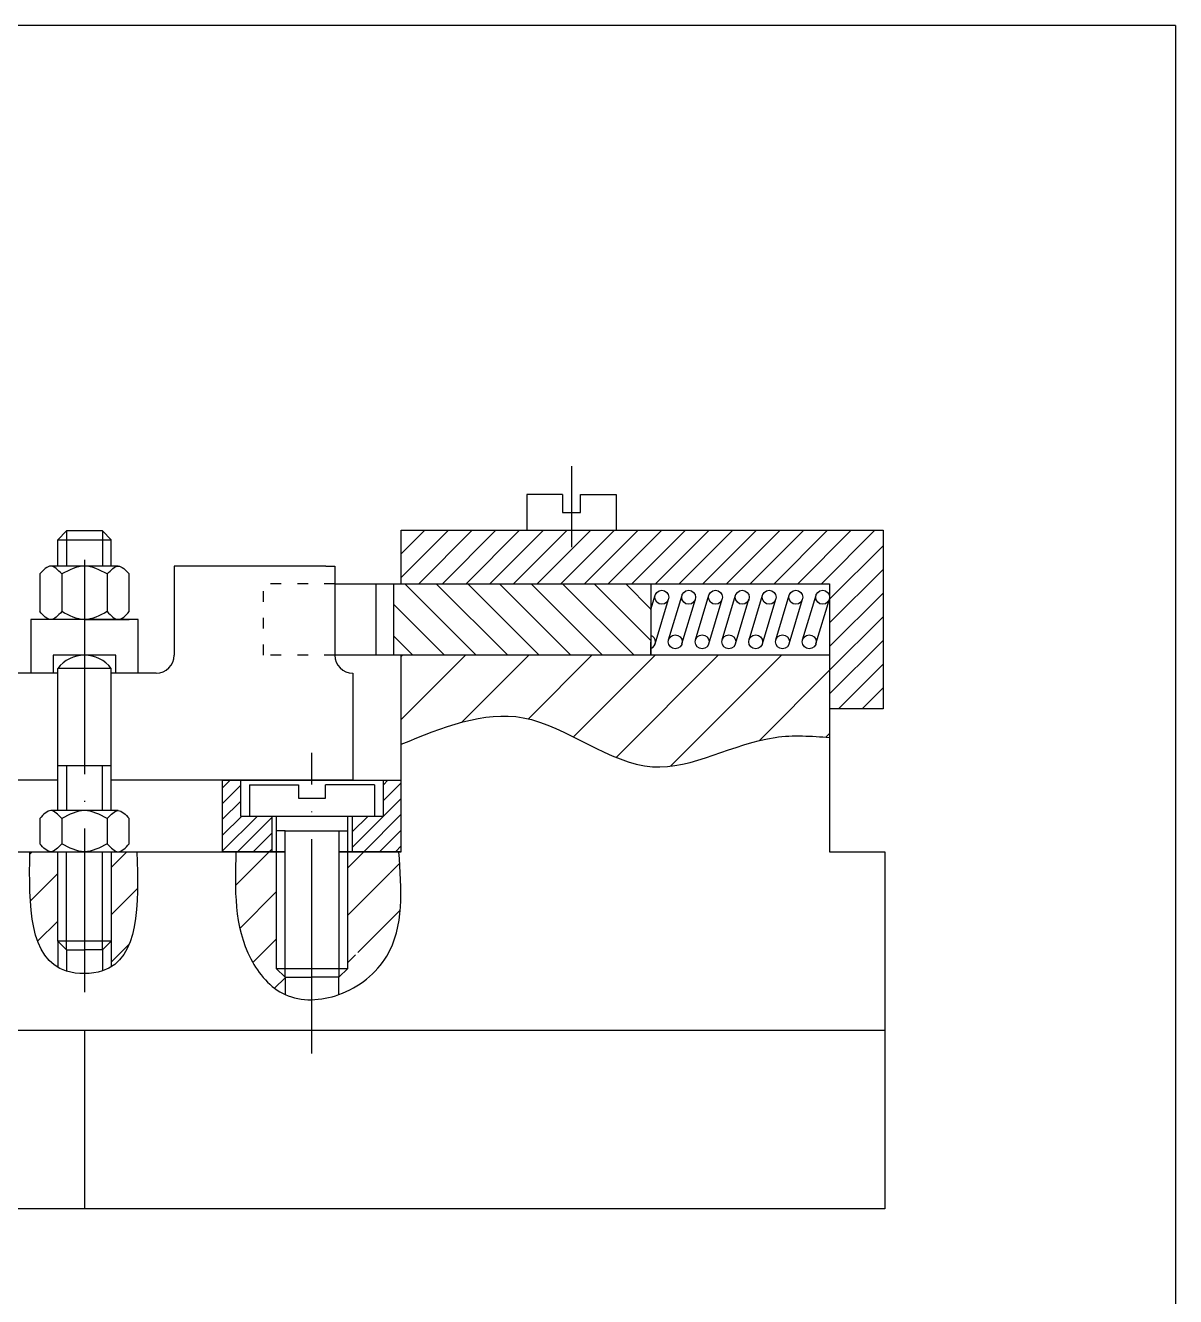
# Model space of a CAD drawing. Header units: inches. Extents: x 12 to 1202, y 8 to 849.
# Drawn here: x 1073.5 to 1202.2, y 706.4 to 848.8 of the extents above; entities that cross this region are included whole.
import ezdxf

# ---------------------------------------------------------------- set-up
doc = ezdxf.new("R2010")
doc.units = ezdxf.units.IN
doc.header["$MEASUREMENT"] = 0
doc.linetypes.add('ACAD_ISO03W100', pattern=[30, 12, -18])
doc.linetypes.add('ACAD_ISO04W100', pattern=[30, 24, -3, 0, -3])
for name, color, linetype in [('duong tam', 1, 'ACAD_ISO04W100'), ('gach VL', 4, 'Continuous'), ('net khuat', 2, 'ACAD_ISO03W100'), ('net manh', 5, 'Continuous')]:
    doc.layers.add(name, color=color, linetype=linetype)
doc.layers.add('net dam', color=7, linetype='Continuous', lineweight=30)

msp = doc.modelspace()

# ---------------------------------------------------------------- hatches: boundary and pattern name
at = {"layer": 'gach VL'}
h = msp.add_hatch(dxfattribs=at)
h.set_pattern_fill('ANSI31', color=256, scale=15)
h.set_pattern_definition([(45, (-11890.93333467159, -1289.455860899826), (-1.325825214724776, 1.325825214724777), [])])
h.paths.add_polyline_path([(1169.527331655361, 792.2457297091872), (1163.527331655361, 792.2457297091872), (1115.579331607432, 792.2457297091872), (1115.579331607432, 786.2457297091872), (1143.527331655361, 786.2457297091945), (1163.527331655361, 786.2457297091945), (1163.527331655361, 778.2457297091945), (1163.527331655361, 772.2457297091872), (1169.527331655361, 772.2457297091872)])
h = msp.add_hatch(dxfattribs=at)
h.set_pattern_fill('ANSI31', color=256, scale=20, angle=90)
h.set_pattern_definition([(135, (-11890.93333467159, -1289.455860899826), (-1.767766952966369, -1.767766952966369), [])])
h.paths.add_polyline_path([(1143.527331655359, 786.2457297091945), (1114.710756107824, 786.2457297091872), (1114.710756107826, 778.245729709189), (1143.527331655363, 778.2457297091945), (1143.527331655363, 779.7457297091945)])
h = msp.add_hatch(dxfattribs=at)
h.set_pattern_fill('ANSI31', color=256, scale=40)
h.set_pattern_definition([(45, (-11890.93333467159, -1289.455860899826), (-3.535533905932737, 3.535533905932738), [])])
edge = h.paths.add_edge_path()
edge.add_line((1143.52733165538, 778.2457297091945), (1115.579331607432, 778.245729709189))
edge.add_line((1115.579331607432, 778.245729709189), (1115.579331607432, 768.2815882173558))
edge.add_spline(control_points=[(1115.579331607432, 768.2815882173558), (1120.187856410775, 770.1771990113588), (1129.903144396675, 774.1733595093041), (1143.100691235201, 762.2285533907046), (1154.733094333588, 769.669814688243), (1161.490490104139, 769.1989817084335), (1163.527331655361, 769.0570613282283)], knot_values=[0, 0, 0, 0, 13.96601705882302, 29.44193283803619, 43.56822310528661, 49.66348515378523, 49.66348515378523, 49.66348515378523, 49.66348515378523], degree=3, periodic=0)
edge.add_line((1163.527331655361, 769.0570613282283), (1163.527331655361, 778.2457297091945))
edge.add_line((1163.527331655361, 778.2457297091945), (1143.52733165538, 778.2457297091945))
h = msp.add_hatch(dxfattribs=at)
h.set_pattern_fill('ANSI31', color=256, scale=10)
h.set_pattern_definition([(45, (-11890.93333467159, -1289.455860899826), (-0.8838834764831843, 0.8838834764831844), [])])
h.paths.add_polyline_path([(986.2614293664715, 756.2457297091763), (986.2614293664715, 760.2457297091718), (982.7614293664715, 760.2457297091718), (982.7614293664715, 764.2457297091754), (980.7614293664697, 764.2457297091763), (980.7614293664697, 756.2457297091763)])
h.paths.add_polyline_path([(995.2614293664715, 760.2457297091718), (995.261429366471, 756.2457297091763), (1000.76142936647, 756.2457297091772), (1000.761429366471, 764.2457297091654), (998.7614293664715, 764.2457297091663), (998.7614293664715, 760.2457297091718)])
h.paths.add_polyline_path([(1101.079331607432, 756.2457297091763), (1101.079331607432, 760.2457297091527), (1097.579331607432, 760.2457297091527), (1097.579331607432, 764.2457297091509), (1095.579331607432, 764.2457297091509), (1095.579331607432, 756.2457297091763)])
h.paths.add_polyline_path([(1110.079331607432, 760.2457297091527), (1110.079331607432, 756.2457297091763), (1115.579331607432, 756.2457297091772), (1115.579331607432, 764.2457297091509), (1113.579331607432, 764.2457297091509), (1113.579331607432, 760.2457297091527)])
h = msp.add_hatch(dxfattribs=at)
h.set_pattern_fill('ANSI31', color=256, scale=30)
h.set_pattern_definition([(45, (-11890.93333467159, -1289.455860899826), (-2.651650429449553, 2.651650429449553), [])])
edge = h.paths.add_edge_path()
edge.add_spline(control_points=[(964.1651115810741, 740.2457297091909), (966.4328190630945, 741.0574617978313), (971.6913306994697, 745.3640777748436), (971.1971250506936, 752.0367761982228), (970.8853938036677, 756.2457297091763)], knot_values=[23.66330152742192, 23.66330152742192, 23.66330152742192, 23.6633015274227, 30.54922109024884, 42.31282339093583, 42.31282339093583, 42.31282339093583, 42.31282339093583], degree=3, periodic=0)
edge.add_line((970.8853938036677, 756.2457297091763), (965.1651115810741, 756.2457297091763))
edge.add_line((965.1651115810741, 756.2457297091763), (965.1651115810741, 747.184152894591))
edge.add_line((965.1651115810741, 747.184152894591), (964.1651115810741, 746.184152894591))
edge.add_line((964.1651115810741, 746.184152894591), (964.1651115810741, 740.2457297091909))
edge = h.paths.add_edge_path()
edge.add_line((958.1651115810741, 746.184152894591), (957.1651115810741, 747.184152894591))
edge.add_line((957.1651115810741, 747.184152894591), (957.1651115810741, 756.2457297091763))
edge.add_line((957.1651115810741, 756.2457297091763), (952.6507833054852, 756.2457297091763))
edge.add_spline(control_points=[(952.6507833054852, 756.24572970917), (952.5291276554685, 752.0715119319988), (952.3518244081256, 745.9879279233777), (956.5015380925483, 741.0067081290503), (958.165111581076, 740.2457297091909)], knot_values=[0, 0, 0, 0, 12.11957739628628, 17.66330152742201, 17.66330152742201, 17.66330152742201, 17.6633015274227], degree=3, periodic=0)
edge.add_line((958.1651115810741, 740.2457297091918), (958.1651115810741, 746.184152894591))
edge = h.paths.add_edge_path()
edge.add_line((986.7614293664697, 752.393906039801), (986.7614293664697, 756.2457297091772))
edge.add_line((986.7614293664697, 756.2457297091763), (982.2471010908807, 756.2457297091763))
edge.add_spline(control_points=[(982.2471010908807, 756.24572970917), (982.125445440864, 752.0715119319988), (981.9481421935247, 745.9879279233777), (986.097855877942, 741.0067081290503), (987.7614293664715, 740.2457297091909)], knot_values=[0, 0, 0, 0, 12.11957739628628, 17.66330152742236, 17.66330152742236, 17.66330152742236, 17.6633015274227], degree=3, periodic=0)
edge.add_line((987.7614293664697, 740.2457297091918), (987.7614293664697, 742.1841528945864))
edge.add_line((987.7614293664697, 742.1841528945864), (986.7614293664697, 743.1841528945864))
edge.add_line((986.7614293664697, 743.1841528945864), (986.7614293664697, 752.393906039801))
edge = h.paths.add_edge_path()
edge.add_spline(control_points=[(993.7614293664678, 740.24572970919), (996.0291368484918, 741.0574617978313), (1001.287648484863, 745.3640777748436), (1000.793442836087, 752.0367761982228), (1000.481711589063, 756.2457297091763)], knot_values=[23.66330152741997, 23.66330152741997, 23.66330152741997, 23.6633015274227, 30.54922109024884, 42.31282339093583, 42.31282339093583, 42.31282339093583, 42.31282339093583], degree=3, periodic=0)
edge.add_line((1000.481711589063, 756.2457297091772), (994.7614293664715, 756.2457297091772))
edge.add_line((994.7614293664715, 756.2457297091772), (994.7614293664715, 752.393906039801))
edge.add_line((994.7614293664715, 752.393906039801), (994.7614293664697, 743.1841528945864))
edge.add_line((994.7614293664697, 743.1841528945864), (993.7614293664697, 742.1841528945864))
edge.add_line((993.7614293664697, 742.1841528945864), (993.7614293664697, 740.2457297091909))
edge = h.paths.add_edge_path()
edge.add_line((1011.173783602234, 756.2457297091745), (1010.398146351284, 756.2457297091736))
edge.add_line((1010.398146351284, 756.2457297091745), (1008.299721393255, 756.2457297091745))
edge.add_spline(control_points=[(1008.299721393255, 756.2457297091672), (1008.150037581457, 750.7851602320901), (1008.000353769659, 745.324590755013), (1011.173783602234, 743.3658748016545)], knot_values=[0, 0, 0, 0, 12.68424336958967, 12.68424336958967, 12.68424336958967, 12.68424336958967], degree=3, periodic=0)
edge.add_line((1011.173783602234, 743.3658748016545), (1011.173783602234, 746.2457297091654))
edge.add_line((1011.173783602234, 746.2457297091654), (1011.173783602234, 756.2457297091745))
edge = h.paths.add_edge_path()
edge.add_spline(control_points=[(1017.173783602234, 743.2958873113297), (1020.426095457074, 745.193179637817), (1020.361100644984, 750.7194546734894), (1020.296105832889, 756.2457297091627)], knot_values=[19.08790741031453, 19.08790741031453, 19.08790741031453, 19.08790741031453, 31.89627977094172, 31.89627977094172, 31.89627977094172, 31.89627977094172], degree=3, periodic=0)
edge.add_line((1020.296105832889, 756.2457297091772), (1017.173783602225, 756.2457297091772))
edge.add_line((1017.173783602225, 756.2457297091772), (1017.173783602234, 746.2457297091654))
edge.add_line((1017.173783602234, 746.2457297091654), (1017.173783602236, 743.2958873113306))
edge = h.paths.add_edge_path()
edge.add_line((1077.114977419601, 756.2457297091763), (1073.992655188938, 756.2457297091763))
edge.add_spline(control_points=[(1073.992655188938, 756.2457297091627), (1073.927660376846, 750.7194546734903), (1073.862665564751, 745.193179637817), (1077.114977419592, 743.2958873113297)], knot_values=[19.08790741031477, 19.08790741031477, 19.08790741031477, 19.08790741031477, 31.89627977094172, 31.89627977094172, 31.89627977094172, 31.89627977094172], degree=3, periodic=0)
edge.add_line((1077.114977419591, 743.2958873113306), (1077.114977419592, 746.2457297091654))
edge.add_line((1077.114977419592, 746.2457297091654), (1077.114977419601, 756.2457297091763))
edge = h.paths.add_edge_path()
edge.add_spline(control_points=[(1083.114977419592, 743.3658748016536), (1086.288407252172, 745.3245907550112), (1086.13872344037, 750.7851602320892), (1085.989039628571, 756.2457297091672)], knot_values=[0, 0, 0, 0, 12.68424336959212, 12.68424336959212, 12.68424336959212, 12.68424336959212], degree=3, periodic=0)
edge.add_line((1085.989039628571, 756.2457297091763), (1083.114977419592, 756.2457297091763))
edge.add_line((1083.114977419592, 756.2457297091763), (1083.114977419592, 746.2457297091654))
edge.add_line((1083.114977419592, 746.2457297091654), (1083.114977419592, 743.3658748016536))
edge = h.paths.add_edge_path()
edge.add_line((1101.57933160743, 752.3939060397819), (1101.579331607432, 756.2457297091772))
edge.add_line((1101.579331607432, 756.2457297091763), (1097.065003331841, 756.2457297091763))
edge.add_spline(control_points=[(1097.065003331841, 756.2457297091763), (1096.943347681824, 752.0715119320051), (1096.766044434483, 745.9879279233841), (1100.915758118902, 741.0067081290566), (1102.579331607432, 740.2457297091981)], knot_values=[0, 0, 0, 0, 12.11957739628628, 17.66330152742146, 17.66330152742146, 17.66330152742146, 17.6633015274227], degree=3, periodic=0)
edge.add_line((1102.57933160743, 740.245729709199), (1102.57933160743, 742.1841528945673))
edge.add_line((1102.57933160743, 742.1841528945673), (1101.57933160743, 743.1841528945673))
edge.add_line((1101.57933160743, 743.1841528945673), (1101.57933160743, 752.3939060397819))
edge = h.paths.add_edge_path()
edge.add_spline(control_points=[(1108.57933160743, 740.2457297091963), (1110.847039089452, 741.0574617978376), (1116.105550725826, 745.3640777748509), (1115.611345077051, 752.0367761982292), (1115.299613830024, 756.2457297091827)], knot_values=[23.66330152742066, 23.66330152742066, 23.66330152742066, 23.6633015274227, 30.54922109024884, 42.31282339093583, 42.31282339093583, 42.31282339093583, 42.31282339093583], degree=3, periodic=0)
edge.add_line((1115.299613830024, 756.2457297091772), (1109.579331607432, 756.2457297091763))
edge.add_line((1109.579331607432, 756.2457297091763), (1109.579331607432, 752.3939060397819))
edge.add_line((1109.579331607432, 752.3939060397819), (1109.57933160743, 743.1841528945673))
edge.add_line((1109.57933160743, 743.1841528945673), (1108.57933160743, 742.1841528945673))
edge.add_line((1108.57933160743, 742.1841528945673), (1108.57933160743, 740.2457297091972))

# ---------------------------------------------------------------- linework, layer by layer
at = {"layer": 'duong tam'}
for p, q in [((1134.636645788959, 799.4383293196883), (1134.636645788959, 790.3548802002118)), ((1080.114977419592, 788.9428740677571), (1080.114977419592, 740.5119967763725)), ((1105.57933160743, 733.6670758379236), (1105.57933160743, 767.3407360215291))]:
    msp.add_line(p, q, dxfattribs=at)
at = {"layer": 'net dam'}
for p, q in [((1202.248945697613, 848.7894953623412), (310.4989456976123, 848.7894953623412)), ((1202.248945697612, 848.7894953623439), (1202.24894569762, 7.789495362343004)), ((1133.636645788959, 796.2457297091872), (1129.636645788959, 796.2457297091872)), ((1129.636645788959, 796.2457297091872), (1129.636645788959, 792.2457297091872)), ((1133.636645788959, 796.2457297091872), (1133.636645788959, 794.2457297091872)), ((1135.636645788959, 796.2457297091872), (1139.636645788959, 796.2457297091872)), ((1135.636645788959, 794.2457297091872), (1135.636645788959, 796.2457297091872)), ((1139.636645788959, 796.2457297091872), (1139.636645788959, 792.2457297091872)), ((1133.636645788959, 794.2457297091872), (1135.636645788959, 794.2457297091872)), ((1078.114977419598, 792.1774025984063), (1077.114977419596, 791.1774025984081)), ((1082.114977419594, 792.1774025984035), (1078.114977419598, 792.1774025984063)), ((1082.114977419594, 792.1774025984035), (1083.114977419594, 791.1774025984035)), ((1115.579331607432, 786.2457297091872), (1115.579331607432, 792.2457297091872)), ((1115.579331607432, 792.2457297091872), (1163.527331655361, 792.2457297091872)), ((1163.527331655361, 792.2457297091872), (1169.527331655361, 792.2457297091872)), ((1169.527331655361, 792.2457297091872), (1169.527331655361, 772.2457297091872)), ((1077.114977419596, 788.2457297091627), (1077.114977419594, 791.1774025984035)), ((1077.114977419594, 791.1774025984035), (1083.114977419594, 791.1774025984035)), ((1083.114977419596, 788.2457297091627), (1083.114977419594, 791.1774025984035)), ((1075.114977419592, 787.3544916030727), (1075.114977419592, 783.1369678152508)), ((1083.890607578456, 788.2457297091627), (1076.339347260729, 788.2457297091627)), ((1077.563717101864, 788.2457297091627), (1076.339347260729, 788.2457297091627)), ((1077.563717101864, 787.3544916030727), (1077.563717101862, 783.1369678152508)), ((1082.666237737321, 787.3544916030727), (1082.666237737323, 783.136967815249)), ((1085.114977419592, 783.1369678152472), (1085.114977419592, 787.3544916030727)), ((1090.144380510913, 788.2457297091527), (1090.144380510913, 778.2457297091527)), ((1091.144380510913, 788.2457297091527), (1090.144380510913, 788.2457297091527)), ((1107.144380510913, 788.2457297091527), (1091.144380510913, 788.2457297091527)), ((1107.144380510913, 788.2457297091527), (1108.144380510913, 788.2457297091527)), ((1108.144380510913, 788.2457297091527), (1108.144380510913, 778.2457297091527)), ((1108.144380510912, 786.2457297091854), (1143.527331655361, 786.2457297091945)), ((1112.710756107824, 786.2457297091854), (1112.710756107826, 778.2457297091881)), ((1114.710756107824, 786.2457297091863), (1114.710756107826, 778.245729709189)), ((1143.527331655359, 786.2457297091945), (1143.527331655363, 778.2457297091945)), ((1143.527331655361, 786.2457297091945), (1163.527331655361, 786.2457297091945)), ((1163.527331655361, 786.2457297091945), (1163.527331655361, 778.2457297091945)), ((1143.527331655361, 783.3919606891099), (1144.000681750385, 784.9697943391906)), ((1143.99444595036, 779.5216650791984), (1145.49444595036, 784.5216650791984)), ((1145.500681750385, 779.9697943391906), (1147.000681750385, 784.9697943391906)), ((1146.99444595036, 779.5216650791984), (1148.49444595036, 784.5216650791984)), ((1148.500681750385, 779.9697943391906), (1150.000681750385, 784.9697943391906)), ((1149.99444595036, 779.5216650791984), (1151.49444595036, 784.5216650791984)), ((1151.500681750385, 779.9697943391906), (1153.000681750385, 784.9697943391906)), ((1152.99444595036, 779.5216650791984), (1154.49444595036, 784.5216650791984)), ((1154.500681750385, 779.9697943391906), (1156.000681750385, 784.9697943391906)), ((1155.99444595036, 779.5216650791984), (1157.49444595036, 784.5216650791984)), ((1157.500681750385, 779.9697943391906), (1159.000681750385, 784.9697943391906)), ((1158.99444595036, 779.5216650791984), (1160.49444595036, 784.5216650791984)), ((1160.500681750385, 779.9697943391906), (1162.000681750385, 784.9697943391906)), ((1161.99444595036, 779.5216650791984), (1163.49444595036, 784.5216650791984)), ((1086.114977419592, 782.2457297091627), (1074.114977419592, 782.2457297091627)), ((1074.114977419592, 782.2457297091627), (1074.114977419594, 776.2457297091581)), ((1080.114977419592, 782.2457297091627), (1085.114977419592, 782.2457297091627)), ((1086.114977419592, 776.2457297091627), (1086.114977419592, 782.2457297091627)), ((1143.527331655363, 778.2457297091945), (1143.527331655363, 779.7457297091945)), ((1083.614977419591, 778.2457297091618), (1076.614977419592, 778.2457297091618)), ((1076.614977419592, 778.2457297091618), (1076.614977419592, 776.2457297091618)), ((1083.614977419592, 776.2457297091618), (1083.614977419592, 778.2457297091618)), ((1143.527331655363, 778.2457297091945), (1108.144380510939, 778.2457297091872)), ((1115.579331607432, 756.2457297091763), (1115.579331607432, 778.245729709189)), ((1163.527331655361, 778.2457297091945), (1143.527331655363, 778.2457297091854)), ((1163.527331655361, 778.2457297091945), (1163.527331655361, 756.2457297091763)), ((1077.114977419594, 776.2457297091509), (1070.208884830708, 776.245729709149)), ((1077.114977419592, 760.8510202560459), (1077.114977419592, 776.7859447615823)), ((1083.114977419594, 776.785944761575), (1077.114977419587, 776.785944761575)), ((1083.114977419591, 760.8510202560459), (1083.114977419592, 776.7859447615768)), ((1088.144380510913, 776.2457297091527), (1083.114977419592, 776.2457297091518)), ((1110.144380510913, 776.2457297091527), (1110.144380510913, 764.2457297091527)), ((1169.527331655361, 772.2457297091872), (1163.527331655361, 772.2457297091872)), ((1077.114977419592, 764.2457297091499), (1070.208884830708, 764.245729709149)), ((1110.144380510913, 764.2457297091527), (1083.114977419589, 764.2457297091509)), ((1095.579331607432, 756.2457297091763), (1095.579331607432, 764.2457297091518)), ((1095.579331607432, 764.2457297091518), (1115.579331607432, 764.2457297091518)), ((1095.579331607432, 764.2457297091509), (1115.579331607432, 764.2457297091509)), ((1097.579331607432, 764.2457297091527), (1097.579331607432, 760.2457297091527)), ((1097.579331607432, 764.2457297091527), (1104.079331607432, 764.2457297091518)), ((1104.079331607432, 764.2457297091518), (1107.079331607432, 764.2457297091509)), ((1104.079331607432, 763.7457297091499), (1104.079331607432, 762.2457297091518)), ((1107.079331607432, 764.2457297091518), (1113.579331607432, 764.2457297091518)), ((1107.079331607432, 762.2457297091518), (1107.079331607432, 763.7457297091499)), ((1113.579331607432, 760.2457297091527), (1113.579331607432, 764.2457297091518)), ((1104.079331607432, 762.2457297091518), (1107.079331607432, 762.2457297091518)), ((1083.890607578458, 760.8510202560459), (1076.339347260731, 760.8510202560459)), ((1097.579331607432, 760.2457297091527), (1113.579331607432, 760.2457297091527)), ((1101.579331607432, 760.2457297091527), (1101.579331607432, 752.3939060397819)), ((1109.579331607432, 752.3939060397819), (1109.579331607432, 760.2457297091527)), ((1075.114977419594, 759.9597821499559), (1075.114977419594, 758.5938549087244)), ((1077.563717101866, 759.9597821499559), (1077.563717101864, 758.5938549087244)), ((1082.666237737323, 759.9597821499559), (1082.666237737325, 758.5938549087244)), ((1085.114977419594, 758.5938549087244), (1085.114977419594, 759.9597821499559)), ((1075.114977419596, 758.5938549087235), (1075.114977419594, 757.1369678152245)), ((1077.563717101864, 758.5938549087235), (1077.563717101864, 757.1369678152245)), ((1082.666237737325, 758.5938549087244), (1082.666237737325, 757.1369678152217)), ((1085.114977419594, 757.1369678152199), (1085.114977419596, 758.5938549087235)), ((993.7614293664715, 756.2457297091772), (1102.579331607434, 756.2457297091763)), ((1000.76142936647, 756.24572970917), (1095.579331607432, 756.2457297091354)), ((1077.114977419592, 746.2457297091654), (1077.114977419601, 756.24572970918)), ((1083.114977419592, 756.2457297091654), (1083.114977419592, 746.2457297091654)), ((1102.579331607434, 756.2457297091945), (1095.579331607432, 756.2457297091945)), ((1115.579331607432, 756.2457297091945), (1108.579331607432, 756.2457297091945)), ((1108.57933160743, 756.2457297091763), (1115.579331607434, 756.2457297091772)), ((1163.527331655361, 756.2457297091763), (1169.716757801075, 756.2457297091763)), ((1169.716757801075, 756.2457297091945), (1169.716757801075, 736.2457297091945)), ((1101.57933160743, 752.3939060397819), (1101.57933160743, 743.1841528945673)), ((1109.57933160743, 743.1841528945673), (1109.57933160743, 752.3939060397819)), ((1083.114977419592, 746.2457297091654), (1077.114977419592, 746.2457297091654)), ((1078.114977419592, 745.2457297091654), (1077.114977419592, 746.2457297091654)), ((1082.114977419592, 745.2457297091654), (1083.114977419592, 746.2457297091654)), ((1078.114977419592, 745.2457297091654), (1080.114977419592, 745.2457297091654)), ((1078.114977419592, 745.2457297091654), (1078.114977419592, 742.8624445508734)), ((1082.114977419592, 745.2457297091654), (1080.114977419592, 745.2457297091654)), ((1082.114977419592, 745.2457297091654), (1082.114977419592, 742.9045518632541)), ((1101.57933160743, 743.1841528945673), (1109.57933160743, 743.1841528945673)), ((1102.57933160743, 742.1841528945673), (1101.57933160743, 743.1841528945673)), ((1108.57933160743, 742.1841528945673), (1109.57933160743, 743.1841528945673)), ((1102.57933160743, 742.1841528945673), (1105.57933160743, 742.1841528945673)), ((1102.57933160743, 742.1841528945673), (1102.57933160743, 740.2457297091972)), ((1108.57933160743, 742.1841528945673), (1105.57933160743, 742.1841528945673)), ((1108.57933160743, 740.2457297091972), (1108.57933160743, 742.1841528945673)), ((945.3338066566262, 736.2457297091763), (1169.716757801074, 736.2457297091763)), ((1080.144380510912, 716.2457297091763), (1080.144380510912, 736.2457297091763)), ((1169.716757801074, 736.2457297091763), (1169.716757801074, 716.2457297091763)), ((1169.716757801074, 716.2457297091763), (945.3338066566262, 716.2457297091763))]:
    msp.add_line(p, q, dxfattribs=at)
at = {"layer": 'net dam', "ltscale": 0.1}
for p, q in [((1098.57933160743, 763.7457297091499), (1104.07933160743, 763.7457297091499)), ((1098.57933160743, 763.7457297091499), (1098.57933160743, 760.2457297091499)), ((1112.57933160743, 763.7457297091499), (1107.07933160743, 763.7457297091499)), ((1112.57933160743, 763.7457297091499), (1112.57933160743, 760.2457297091499)), ((1101.079331607432, 760.2457297091536), (1101.079331607432, 756.2457297091554)), ((1110.079331607432, 760.2457297091536), (1110.079331607432, 756.2457297091545))]:
    msp.add_line(p, q, dxfattribs=at)
at = {"layer": 'net dam'}
for centre in [(1144.747563850372, 784.7457297091945), (1147.747563850372, 784.7457297091945), (1150.747563850372, 784.7457297091945), (1153.747563850372, 784.7457297091945), (1156.747563850372, 784.7457297091945), (1159.747563850372, 784.7457297091945), (1162.747563850372, 784.7457297091945), (1146.247563850372, 779.7457297091945), (1149.247563850372, 779.7457297091945), (1152.247563850372, 779.7457297091945), (1155.247563850372, 779.7457297091945), (1158.247563850372, 779.7457297091945), (1161.247563850372, 779.7457297091945)]:
    msp.add_circle(centre, 0.7797678049882961, dxfattribs=at)
for centre, radius, start, end in [((1143.247563850372, 779.7457297091945), 0.7797678049882961, 291.0255040193093, 68.97449598070291), ((1080.114977419591, 774.4331913926029), 3.812538316558857, 38.10535604819322, 141.8946439517497), ((1088.144380510913, 778.2457297091527), 2, 270, 0), ((1110.144380510913, 778.2457297091527), 2, 180, 270)]:
    msp.add_arc(centre, radius, start, end, dxfattribs=at)
for points in [[(1077.563717101864, 787.3544916030727), (1076.339347260729, 788.2457297091627), (1075.114977419592, 787.3544916030727)], [(1082.666237737321, 787.3544916030727), (1080.114977419592, 788.2457297091627), (1077.563717101864, 787.3544916030727)], [(1082.666237737321, 787.3544916030727), (1083.890607578456, 788.2457297091627), (1085.114977419592, 787.3544916030727)], [(1077.563717101862, 783.1369678152508), (1076.339347260727, 782.2457297091618), (1075.114977419591, 783.1369678152527)], [(1082.666237737319, 783.1369678152472), (1080.114977419591, 782.245729709159), (1077.563717101862, 783.1369678152508)], [(1082.666237737319, 783.1369678152472), (1083.890607578454, 782.2457297091563), (1085.114977419591, 783.1369678152454)], [(1077.563717101866, 759.9597821499559), (1076.339347260731, 760.8510202560459), (1075.114977419594, 759.9597821499559)], [(1082.666237737323, 759.9597821499559), (1080.114977419594, 760.8510202560459), (1077.563717101866, 759.9597821499559)], [(1082.666237737323, 759.9597821499559), (1083.890607578458, 760.8510202560459), (1085.114977419594, 759.9597821499559)], [(1077.563717101864, 757.1369678152245), (1076.339347260729, 756.2457297091354), (1075.114977419592, 757.1369678152263)], [(1082.666237737321, 757.1369678152199), (1080.114977419592, 756.2457297091318), (1077.563717101864, 757.1369678152245)], [(1082.666237737321, 757.1369678152199), (1083.890607578456, 756.245729709129), (1085.114977419592, 757.1369678152181)]]:
    msp.add_spline(points, degree=3, dxfattribs=at)
at = {"layer": 'net khuat', "ltscale": 0.1}
for p, q in [((1100.144380510939, 778.2457297091836), (1100.144380510937, 786.2457297091827)), ((1108.144380510912, 786.2457297091854), (1100.144380510937, 786.2457297091827)), ((1108.144380510939, 778.2457297091863), (1100.144380510939, 778.2457297091836))]:
    msp.add_line(p, q, dxfattribs=at)
at = {"layer": 'net manh'}
for p, q in [((1078.114977419598, 792.1774025984063), (1078.114977419598, 788.2457297091627)), ((1082.114977419594, 792.1774025984035), (1082.114977419594, 788.2457297091627)), ((1083.114977419591, 765.8510202560459), (1077.114977419592, 765.8510202560459)), ((1078.114977419591, 765.8510202560459), (1078.114977419591, 760.8510202560459)), ((1082.114977419591, 760.8510202560459), (1082.114977419591, 765.8510202560459)), ((1083.114977419591, 760.8510202560459), (1082.114977419591, 760.8510202560459)), ((1102.579331607432, 758.5812913641342), (1101.579331607432, 758.5812913641342)), ((1102.579331607432, 752.3939060397819), (1102.579331607434, 758.5812913641342)), ((1102.579331607432, 758.5812913641342), (1108.579331607432, 758.5812913641342)), ((1108.579331607432, 758.5812913641342), (1108.579331607432, 752.3939060397819)), ((1108.579331607432, 758.5812913641342), (1109.579331607432, 758.5812913641342)), ((1078.114977419592, 745.2457297091654), (1078.114977419592, 756.2457297091636)), ((1082.114977419592, 745.2457297091654), (1082.114977419589, 756.2457297091654)), ((1102.57933160743, 742.1841528945673), (1102.57933160743, 752.3939060397819)), ((1108.579331607432, 752.3939060397819), (1108.57933160743, 742.1841528945673)), ((1077.114977419592, 746.2457297091654), (1077.114977419591, 743.2958873113297)), ((1083.114977419592, 746.2457297091654), (1083.114977419592, 743.3658748016545))]:
    msp.add_line(p, q, dxfattribs=at)
for points in [[(1115.579331607432, 768.2815882173558), (1129.225606478097, 771.2529203498483), (1143.69514901846, 765.76326572702), (1157.432069606862, 769.0570613282283), (1163.527331655361, 769.0570613282283)], [(1085.989039628571, 756.2457297091672), (1082.114977419592, 742.9045518632541), (1078.114977419592, 742.8624445508734), (1073.992655188938, 756.2457297091627)], [(1097.065003331841, 756.2457297091763), (1098.73717124828, 744.2420631558356), (1102.57933160743, 740.2457297091972), (1108.57933160743, 740.2457297091972), (1113.945952496813, 744.5602712208014), (1115.299613830024, 756.2457297091827)]]:
    msp.add_spline(points, degree=3, dxfattribs=at)

doc.saveas('drawing.dxf')
